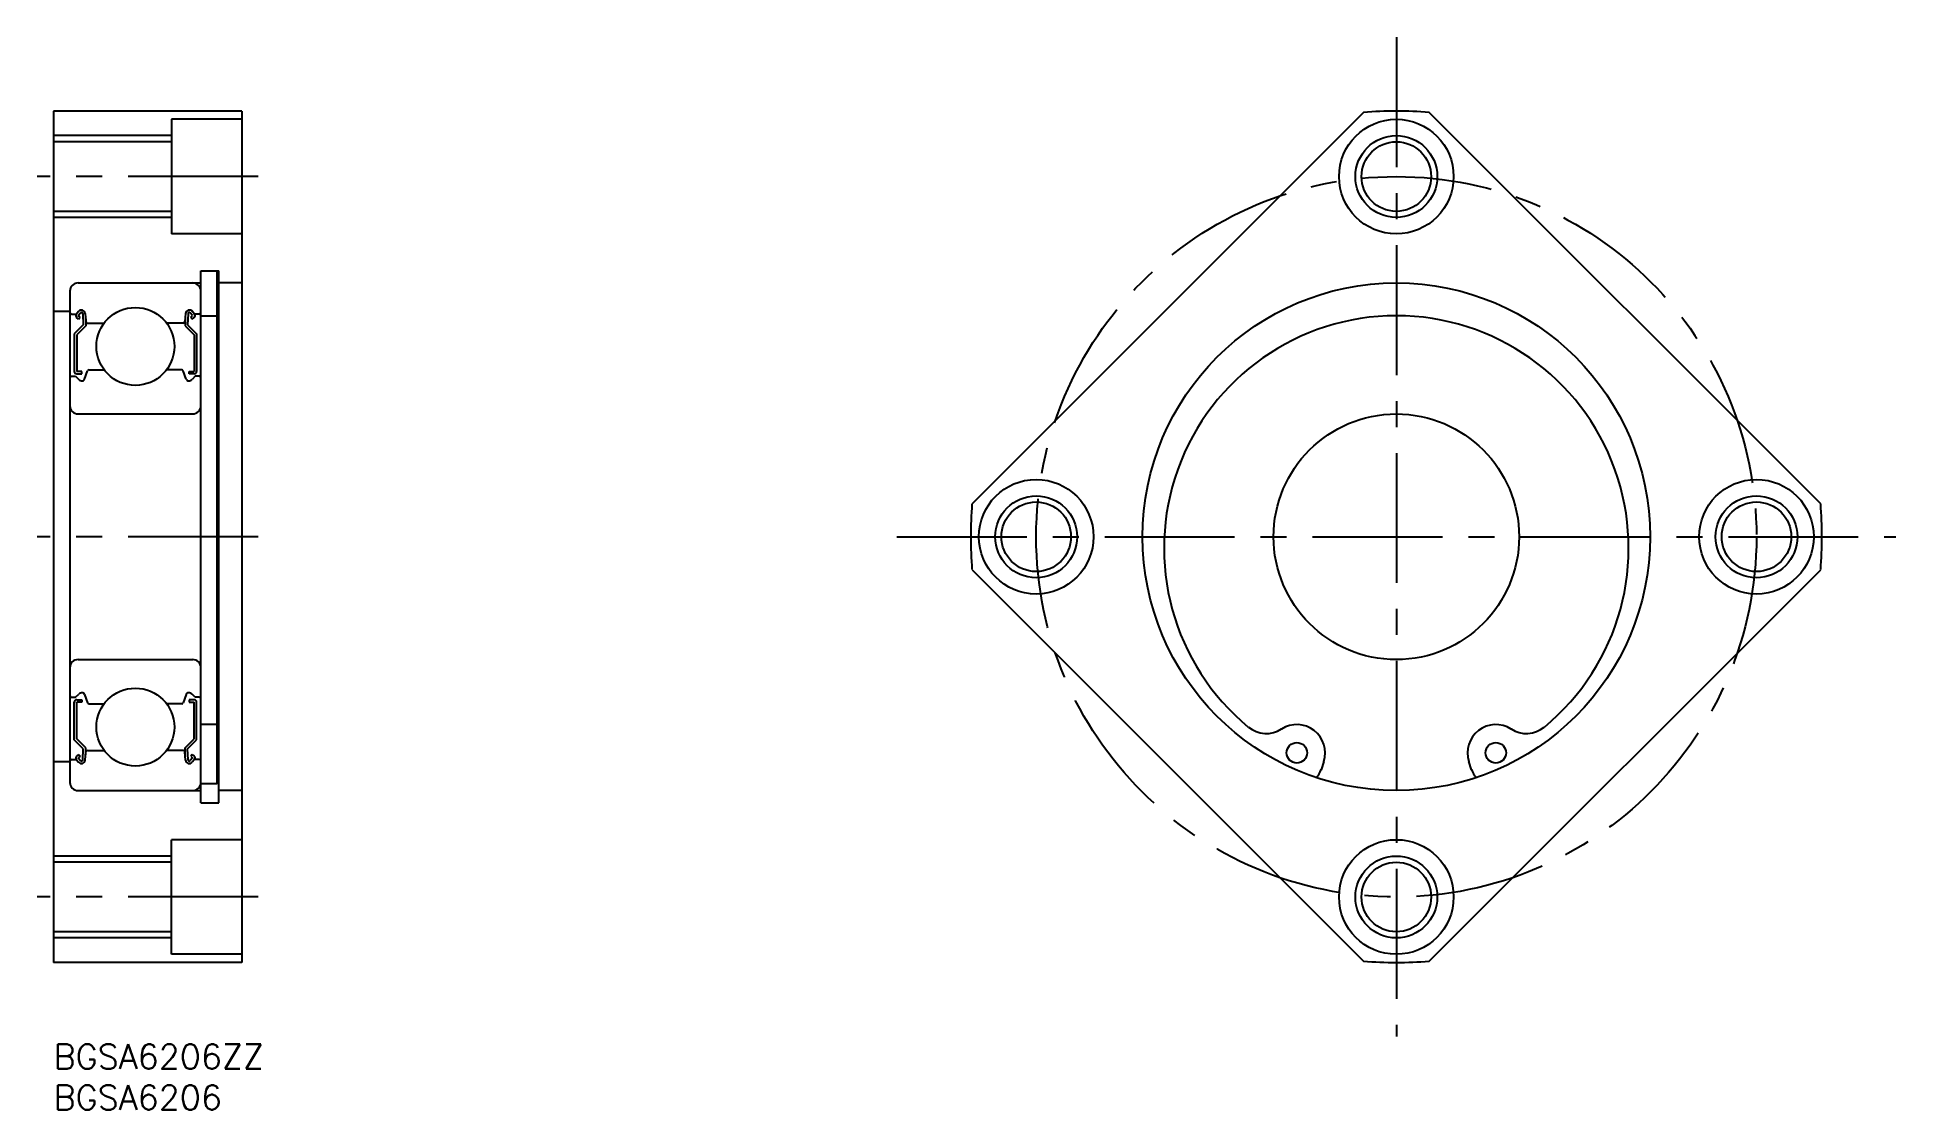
# Model space of a CAD drawing. Extents: x -2 to 225, y -8 to 123.
import ezdxf

# ---------------------------------------------------------------- set-up
doc = ezdxf.new("R2010")
doc.units = 0
doc.header["$LTSCALE"] = 0.5
doc.linetypes.add('CENTER', pattern=[50.8, 31.75, -6.35, 6.35, -6.35])
doc.layers.get('0').update_dxf_attribs({"linetype": 'CONTINUOUS'})
for name, color, linetype in [('MSM_CENTER', 1, 'CENTER'), ('MSM_CONTINUOUS', 7, 'CONTINUOUS'), ('MSM_NARROW', 5, 'CONTINUOUS'), ('MSM_PART_NUMBER', 7, 'CONTINUOUS')]:
    doc.layers.add(name, color=color, linetype=linetype)
doc.styles.get("Standard").update_dxf_attribs({"font": 'txt.shx', "height": 3, "bigfont": 'bigfont.shx'})

# ---------------------------------------------------------------- blocks, each defined once
blk = doc.blocks.new('*U4')
at = {"layer": 'MSM_PART_NUMBER'}
blk.add_text('BGSA6206ZZ', height=3, dxfattribs=at).set_placement((0, -3))
blk = doc.blocks.new('*U5')
at = {"layer": 'MSM_PART_NUMBER'}
blk.add_text('BGSA6206', height=3, dxfattribs=at).set_placement((0, -8))

msp = doc.modelspace()

# ---------------------------------------------------------------- linework, layer by layer
for p, q in [((0, 114), (0, 10)), ((23, 114), (0, 114)), ((11.5, 114), (11.5, 114)), ((17.25, 114), (17.25, 114)), ((23, 114), (23, 10)), ((14.4, 113), (14.4, 99)), ((23, 113), (14.4, 113)), ((14.4, 110.25), (0, 110.25)), ((14.4, 101.75), (0, 101.75)), ((23, 99), (14.4, 99)), ((2, 92), (2, 32)), ((23, 93), (20.2, 93)), ((2, 89.5), (0, 89.5)), ((2.2, 89.2), (2.78, 89.2)), ((2.78, 89.2), (3.06, 89.54)), ((3.05, 88.58), (2.82, 88.78)), ((3.01, 89.01), (3.29, 89.34)), ((3.24, 88.81), (3.01, 89.01)), ((3.05, 88.58), (3.24, 88.81)), ((3.57, 89.25), (3.63, 87.9)), ((3.87, 89.28), (3.96, 88.28)), ((3.93, 88.63), (3.93, 87.78)), ((16.13, 89.28), (16.04, 88.28)), ((16.07, 88.63), (16.07, 87.78)), ((16.43, 89.25), (16.37, 87.9)), ((16.99, 89.01), (16.71, 89.34)), ((16.76, 88.81), (16.99, 89.01)), ((16.95, 88.58), (16.76, 88.81)), ((17.22, 89.2), (16.94, 89.54)), ((16.95, 88.58), (17.18, 88.78)), ((17.8, 89.2), (17.22, 89.2)), ((3.63, 87.9), (2.53, 86.8)), ((2.53, 86.8), (2.53, 82.2)), ((3.93, 87.78), (2.83, 86.68)), ((2.83, 86.68), (2.83, 82.2)), ((4.16, 88.1), (6.18, 88.1)), ((15.84, 88.1), (13.82, 88.1)), ((16.07, 87.78), (17.17, 86.68)), ((16.37, 87.9), (17.47, 86.8)), ((17.17, 86.68), (17.17, 82.2)), ((17.47, 86.8), (17.47, 82.2)), ((3.45, 82.2), (2.83, 82.2)), ((2.83, 81.9), (3.45, 81.9)), ((3.45, 81.9), (3.45, 82.2)), ((3.78, 81.25), (4.15, 82.27)), ((4.34, 82.4), (6.18, 82.4)), ((15.66, 82.4), (13.82, 82.4)), ((16.22, 81.25), (15.85, 82.27)), ((16.55, 82.2), (17.17, 82.2)), ((16.55, 81.9), (16.55, 82.2)), ((17.17, 81.9), (16.55, 81.9)), ((2.2, 81.6), (2.7, 81.6)), ((2.7, 81.6), (3.07, 81.23)), ((17.3, 81.6), (16.93, 81.23)), ((17.8, 81.6), (17.3, 81.6)), ((3, 77), (17, 77)), ((3, 47), (17, 47)), ((2.2, 42.4), (2.7, 42.4)), ((2.53, 37.2), (2.53, 41.8)), ((2.7, 42.4), (3.07, 42.77)), ((2.83, 42.1), (3.45, 42.1)), ((2.83, 37.32), (2.83, 41.8)), ((3.45, 41.8), (2.83, 41.8)), ((3.45, 42.1), (3.45, 41.8)), ((3.78, 42.75), (4.15, 41.73)), ((4.34, 41.6), (6.18, 41.6)), ((15.66, 41.6), (13.82, 41.6)), ((16.22, 42.75), (15.85, 41.73)), ((16.03, 42.24), (16.03, 42.24)), ((16.13, 42.5), (16.13, 42.5)), ((17.17, 42.1), (16.55, 42.1)), ((16.55, 42.1), (16.55, 41.8)), ((16.55, 41.8), (17.17, 41.8)), ((17.3, 42.4), (16.93, 42.77)), ((17.17, 37.32), (17.17, 41.8)), ((17.8, 42.4), (17.3, 42.4)), ((17.47, 37.2), (17.47, 41.8)), ((3.63, 36.1), (2.53, 37.2)), ((3.93, 36.22), (2.83, 37.32)), ((16.07, 36.22), (17.17, 37.32)), ((16.37, 36.1), (17.47, 37.2)), ((2, 34.5), (0, 34.5)), ((2.2, 34.8), (2.78, 34.8)), ((2.78, 34.8), (3.06, 34.46)), ((3.05, 35.42), (2.82, 35.22)), ((3.24, 35.19), (3.01, 34.99)), ((3.01, 34.99), (3.29, 34.66)), ((3.05, 35.42), (3.24, 35.19)), ((3.57, 34.75), (3.63, 36.1)), ((3.87, 34.72), (3.96, 35.72)), ((3.93, 35.37), (3.93, 36.22)), ((4.16, 35.9), (6.18, 35.9)), ((15.84, 35.9), (13.82, 35.9)), ((16.13, 34.72), (16.04, 35.72)), ((16.07, 35.37), (16.07, 36.22)), ((16.43, 34.75), (16.37, 36.1)), ((16.99, 34.99), (16.71, 34.66)), ((16.95, 35.42), (16.76, 35.19)), ((16.76, 35.19), (16.99, 34.99)), ((17.22, 34.8), (16.94, 34.46)), ((16.95, 35.42), (17.18, 35.22)), ((17.8, 34.8), (17.22, 34.8)), ((23, 31), (20.2, 31)), ((23, 25), (14.4, 25)), ((14.4, 11), (14.4, 25)), ((14.4, 22.25), (0, 22.25)), ((14.4, 13.75), (0, 13.75)), ((23, 10), (0, 10)), ((23, 11), (14.4, 11))]:
    msp.add_line(p, q)
for points in [[(160.04, 113.84), (112.22, 66.02)], [(215.91, 66.02), (168.08, 113.84)], [(112.22, 57.98), (160.04, 10.16)], [(168.08, 10.16), (215.91, 57.98)]]:
    msp.add_lwpolyline(points)
for centre, radius in [((164.06, 106), 7), ((164.06, 106), 4.25), ((10, 85.25), 4.76), ((164.06, 62), 15), ((120.06, 62), 7), ((208.06, 62), 7), ((120.06, 62), 4.25), ((208.06, 62), 4.25), ((10, 38.75), 4.76), ((164.06, 18), 7), ((164.06, 18), 4.25)]:
    msp.add_circle(centre, radius)
for centre, radius, start, end in [((164.06, 62), 52, 85.5697, 94.4303), ((3, 92), 1, 90, 180), ((17, 92), 1, 0, 90), ((2.2, 89.4), 0.2, 180, 270), ((3.01, 89.01), 0.3, 139.9073, 229.9975), ((3.41, 89.24), 0.46, 4.9875, 139.9073), ((3.41, 89.24), 0.16, 2.3753, 139.9932), ((16.59, 89.24), 0.46, 40.0927, 175.0125), ((16.59, 89.24), 0.16, 40.0068, 177.6247), ((16.99, 89.01), 0.3, 310.0025, 40.0927), ((17.8, 89.4), 0.2, 270, 0), ((4.16, 88.3), 0.2, 184.9875, 270), ((15.84, 88.3), 0.2, 270, 355.0125), ((2.83, 82.2), 0.3, 180, 270), ((4.34, 82.2), 0.2, 90, 160.0304), ((15.66, 82.2), 0.2, 19.9696, 90), ((17.17, 82.2), 0.3, 270, 0), ((2.2, 81.4), 0.2, 90, 180), ((3.5, 81.65), 0.6, 225, 272.805), ((3.5, 81.35), 0.3, 265.5374, 340.0304), ((16.5, 81.35), 0.3, 199.9696, 274.4626), ((16.5, 81.65), 0.6, 267.195, 315), ((17.8, 81.4), 0.2, 0, 90), ((3, 78), 1, 180, 270), ((17, 78), 1, 270, 0), ((164.06, 62), 52, 175.5697, 184.4303), ((164.06, 62), 52, 355.5697, 4.4303), ((3, 46), 1, 90, 180), ((17, 46), 1, 0, 90), ((2.2, 42.6), 0.2, 180, 270), ((2.83, 41.8), 0.3, 90, 180), ((3.5, 42.35), 0.6, 87.195, 135), ((3.5, 42.65), 0.3, 19.9696, 94.4626), ((4.34, 41.8), 0.2, 199.9696, 270), ((15.66, 41.8), 0.2, 270, 340.0304), ((16.5, 42.65), 0.3, 85.5374, 160.0304), ((16.5, 42.35), 0.6, 45, 92.805), ((17.17, 41.8), 0.3, 0, 90), ((17.8, 42.6), 0.2, 270, 0), ((2.2, 34.6), 0.2, 90, 180), ((3.01, 34.99), 0.3, 130.0025, 220.0927), ((3.41, 34.76), 0.46, 220.0927, 355.0125), ((3.41, 34.76), 0.16, 220.0068, 357.6247), ((4.16, 35.7), 0.2, 90, 175.0125), ((15.84, 35.7), 0.2, 4.9875, 90), ((16.59, 34.76), 0.46, 184.9875, 319.9073), ((16.59, 34.76), 0.16, 182.3753, 319.9932), ((16.99, 34.99), 0.3, 319.9073, 49.9975), ((17.8, 34.6), 0.2, 0, 90), ((3, 32), 1, 180, 270), ((17, 32), 1, 270, 0), ((164.06, 62), 52, 265.5697, 274.4303)]:
    msp.add_arc(centre, radius, start, end)
at = {"layer": 'MSM_CENTER'}
for p, q in [((164.06, 123.03), (164.06, 0.97)), ((25, 106), (-2, 106)), ((25, 62), (-2, 62)), ((103.03, 62), (225.09, 62)), ((25, 18), (-2, 18))]:
    msp.add_line(p, q, dxfattribs=at)
msp.add_circle((164.06, 62), 44, dxfattribs=at)
at = {"layer": 'MSM_CONTINUOUS'}
for p, q in [((18, 29.5), (18, 94.5)), ((18, 94.5), (20.2, 94.5)), ((20, 31.82, -0.5), (20, 94.5, -0.5)), ((20.2, 29.5), (20.2, 94.5)), ((3, 93), (18, 93)), ((18, 89), (20, 89)), ((20, 39.06), (18, 39.06)), ((155.19, 34.55), (154.87, 33.55)), ((173.25, 33.55), (172.93, 34.55)), ((20, 31.82), (18, 31.82)), ((3, 31), (18, 31)), ((18, 29.5), (20.2, 29.5))]:
    msp.add_line(p, q, dxfattribs=at)
for centre, radius in [((164.06, 62), 31), ((151.91, 35.61), 1.25), ((176.21, 35.61), 1.25)]:
    msp.add_circle(centre, radius, dxfattribs=at)
for centre, radius, start, end in [((164.06, 60.62), 28.38, 309.5855, 230.4145), ((148.18, 41.42), 3.45, 230.4145, 302.7519), ((151.91, 35.61), 3.45, 342.0968, 122.7519), ((176.21, 35.61), 3.45, 57.2481, 197.9032), ((179.94, 41.42), 3.45, 237.2481, 309.5855), ((152.49, 34.32), 2.5, 315.909, 342.0968), ((175.63, 34.32), 2.5, 197.9032, 224.091)]:
    msp.add_arc(centre, radius, start, end, dxfattribs=at)
at = {"layer": 'MSM_NARROW', "color": 5}
for p, q in [((14.4, 111), (0, 111)), ((14.4, 101), (0, 101)), ((14.4, 23), (0, 23)), ((14.4, 13), (0, 13))]:
    msp.add_line(p, q, dxfattribs=at)
for centre in [(164.06, 106), (120.06, 62), (208.06, 62), (164.06, 18)]:
    msp.add_circle(centre, 5, dxfattribs=at)

# ---------------------------------------------------------------- block references
at = {"layer": 'MSM_CONTINUOUS'}
for name in ['*U4', '*U5']:
    msp.add_blockref(name, (0, 0), dxfattribs=at)

doc.saveas('drawing.dxf')
